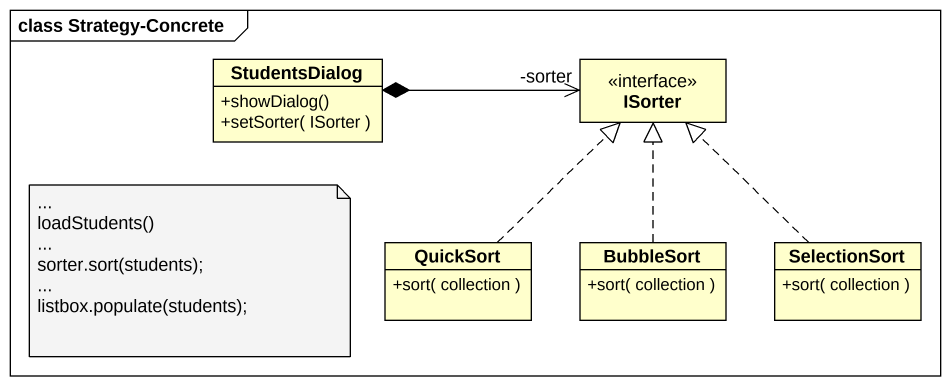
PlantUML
@startuml
mainframe class Strategy-Concrete
hide circle
hide empty members
skinparam classAttributeIconSize 0
class StudentsDialog {
  +showDialog()
  +setSorter( ISorter )
}
interface ISorter
class QuickSort {
  +sort( collection )
}
class BubbleSort {
  +sort( collection )
}
class SelectionSort {
  +sort( collection )
}
StudentsDialog *-right-> "-sorter" ISorter
QuickSort .up.|> ISorter
BubbleSort .up.|> ISorter
SelectionSort .up.|> ISorter
note as N1
  ~...
  loadStudents()
  ~...
  sorter.sort(students);
  ~...
  listbox.populate(students);
end note
@enduml
